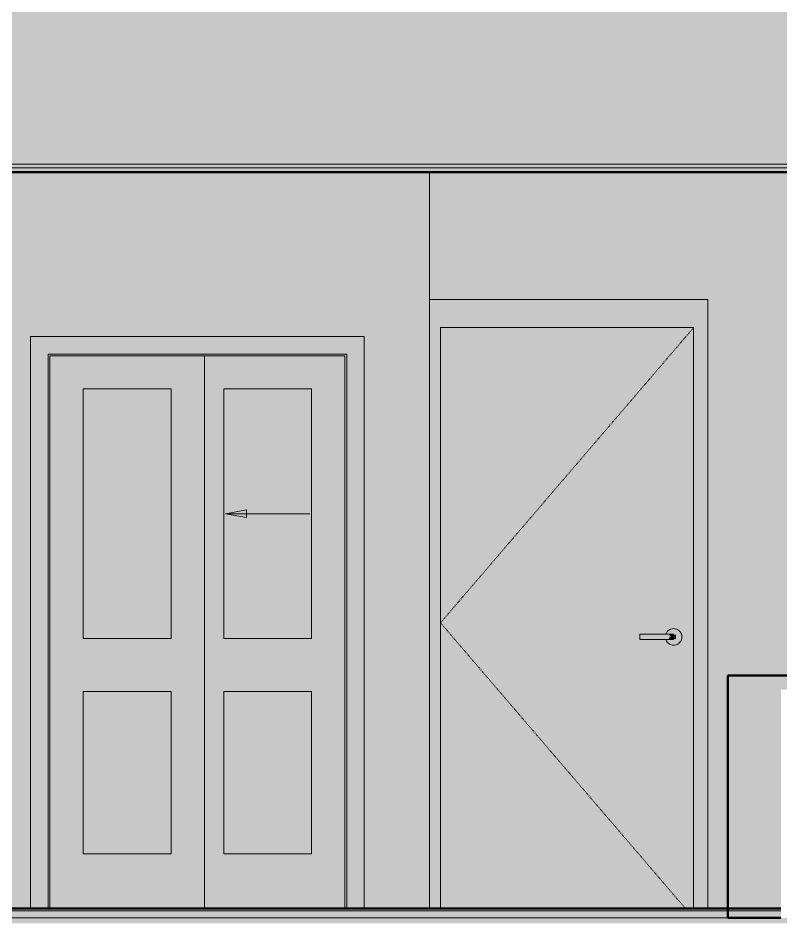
# Model space of a CAD drawing. Header units: inches. Extents: x 9566 to 17067, y -226 to 532.
# Drawn here: x 15693.9 to 15802.4, y 120 to 248.1 of the extents above; entities that cross this region are included whole.
import ezdxf

# ---------------------------------------------------------------- set-up
doc = ezdxf.new("R2010")
doc.units = ezdxf.units.IN
doc.header["$MEASUREMENT"] = 0
doc.linetypes.add('Dash 1_16_', pattern=[0.125, 0.0625, -0.0625])
for name, color, linetype, lineweight in [('0-2', 7, 'Continuous', 9), ('0-3', 130, 'Continuous', 5), ('A-AREA-PATT-1', 41, 'Continuous', 9), ('A-DETL-GENF-1', 92, 'Continuous', 13), ('A-DETL-GENF-2', 7, 'Continuous', 9), ('A-DOOR', 31, 'Continuous', 13), ('A-DOOR-5', 45, 'Continuous', 13), ('A-DOOR-6', 7, 'Continuous', 9), ('A-DOOR-7', 31, 'Dash 1_16_', 9), ('A-DOOR-8', 31, 'Continuous', 9), ('A-DOOR-FRAM', 31, 'Continuous', 9), ('A-DOOR-FRAM-2', 7, 'Continuous', 9), ('A-DOOR-FRAM-5', 45, 'Continuous', 13), ('A-DOOR-FRAM-6', 31, 'Continuous', 13), ('A-FLOR-1', 192, 'Continuous', 5), ('A-FLOR-2', 192, 'Continuous', 50), ('A-FLOR-MCUT', 51, 'Continuous', 13), ('A-FLOR-PATT-1', 8, 'Continuous', 9), ('A-WALL-2', 10, 'Continuous', 13), ('I-WALL', 2, 'Continuous', 13), ('Q-CASE-1', 9, 'Continuous', 9), ('Q-CASE-3', 250, 'Continuous', 50)]:
    doc.layers.add(name, color=color, linetype=linetype, lineweight=lineweight)

# ---------------------------------------------------------------- blocks, each defined once
blk = doc.blocks.new('OD_CW_Base Cabinet - OD_CW_Base Cabinet-1486564-BUILDING SECTION - NORTH_SOUTH - LOOKING WEST')
at = {"layer": 'Q-CASE-1'}
blk.add_hatch(color=256, dxfattribs=at).paths.add_polyline_path([(3029.55, 252), (3029.55, 284.5), (3053.55, 284.5), (3053.55, 252), (3136.6, 252), (3136.6, 286.5), (3022, 286.5), (3022, 252)], flags=0)
at = {"layer": 'Q-CASE-3'}
for p, q in [((3022, 286.5), (3022, 252)), ((3136.6, 286.5), (3022, 286.5)), ((3136.6, 252), (3136.6, 286.5)), ((3022, 252), (3029.55, 252)), ((3053.55, 252), (3136.6, 252))]:
    blk.add_line(p, q, dxfattribs=at)
blk = doc.blocks.new('FOLDING_SLIDING CLOSET - 42_ x 80_-V82-BUILDING SECTION - NORTH_SOUTH - LOOKING WEST')
at = {"layer": 'A-DETL-GENF-1'}
blk.add_hatch(color=256, dxfattribs=at).paths.add_polyline_path([(2953.54, 309), (2953.54, 310.06), (2950.53, 309.53), (2952.36, 309.21)], flags=0)
at = {"layer": 'A-DOOR-5'}
blk.add_hatch(color=256, dxfattribs=at).paths.add_polyline_path([(2925.28, 253.37), (2925.28, 332.25), (2967.78, 332.25), (2967.78, 253.37), (2970.28, 253.37), (2970.28, 334.75), (2922.78, 334.75), (2922.82, 253.37), (2924.53, 253.37)], flags=0)
h = blk.add_hatch(color=256, dxfattribs=at)
h.paths.add_polyline_path([(2926.24, 253.37), (2947.53, 253.37), (2947.53, 332), (2925.53, 332), (2925.53, 253.37), (2925.73, 253.37)], flags=0)
h.paths.add_polyline_path([(2930.28, 261.12), (2930.28, 284.25), (2942.78, 284.25), (2942.78, 261.12), (2933.33, 261.12)], flags=0)
h.paths.add_polyline_path([(2930.28, 291.75), (2930.28, 327.31), (2942.78, 327.31), (2942.78, 291.75), (2931.38, 291.75)], flags=0)
h = blk.add_hatch(color=256, dxfattribs=at)
h.paths.add_polyline_path([(2967.32, 253.37), (2967.53, 253.37), (2967.53, 332), (2947.53, 332), (2947.53, 253.37), (2966.81, 253.37)], flags=0)
h.paths.add_polyline_path([(2962.78, 261.12), (2950.28, 261.12), (2950.28, 284.25), (2962.78, 284.25)], flags=0)
h.paths.add_polyline_path([(2962.47, 291.75), (2950.28, 291.75), (2950.28, 327.31), (2962.78, 327.31), (2962.78, 291.75)], flags=0)
h = blk.add_hatch(color=256, dxfattribs=at)
h.paths.add_polyline_path([(2930.28, 261.12), (2942.78, 261.12), (2942.78, 284.25), (2930.28, 284.25), (2930.28, 268.01)], flags=0)
h.paths.add_polyline_path([(2931.38, 291.75), (2942.78, 291.75), (2942.78, 327.31), (2930.28, 327.31), (2930.28, 291.75)], flags=0)
h = blk.add_hatch(color=256, dxfattribs=at)
h.paths.add_polyline_path([(2950.28, 261.12), (2962.78, 261.12), (2962.78, 284.25), (2950.28, 284.25)], flags=0)
h.paths.add_polyline_path([(2951.38, 291.75), (2962.78, 291.75), (2962.78, 327.31), (2950.28, 327.31), (2950.28, 291.75)], flags=0)
h.paths.add_polyline_path([(2953.54, 309), (2950.53, 309.53), (2953.54, 310.06)], flags=0)
at = {"layer": 'A-DOOR-FRAM-5'}
blk.add_hatch(color=256, dxfattribs=at).paths.add_polyline_path([(2967.78, 253.37), (2967.78, 332.25), (2925.28, 332.25), (2925.28, 253.37), (2925.53, 253.37), (2925.53, 332), (2967.53, 332), (2967.53, 253.37)], flags=0)
at = {"layer": 'A-DETL-GENF-2'}
for p, q in [((2953.54, 310.06), (2950.53, 309.53)), ((2953.54, 309), (2953.54, 310.06)), ((2962.53, 309.53), (2950.53, 309.53)), ((2950.53, 309.53), (2953.54, 309))]:
    blk.add_line(p, q, dxfattribs=at)
at = {"layer": 'A-DOOR-6'}
for p, q in [((2970.28, 334.75), (2922.78, 334.75)), ((2922.78, 334.75), (2922.78, 253.37)), ((2970.28, 253.37), (2970.28, 334.75)), ((2925.28, 253.37), (2925.28, 332.25)), ((2925.28, 332.25), (2967.78, 332.25)), ((2925.53, 332), (2925.53, 253.37)), ((2947.53, 332), (2925.53, 332)), ((2947.53, 253.37), (2947.53, 332)), ((2967.78, 253.37), (2967.78, 332.25)), ((2930.28, 327.31), (2942.78, 327.31)), ((2930.28, 291.75), (2930.28, 327.31)), ((2942.78, 327.31), (2942.78, 291.75)), ((2950.28, 327.31), (2962.78, 327.31)), ((2950.28, 291.75), (2950.28, 327.31)), ((2962.78, 327.31), (2962.78, 291.75)), ((2942.78, 291.75), (2930.28, 291.75)), ((2962.78, 291.75), (2950.28, 291.75)), ((2930.28, 284.25), (2942.78, 284.25)), ((2930.28, 261.12), (2930.28, 284.25)), ((2942.78, 284.25), (2942.78, 261.12)), ((2950.28, 284.25), (2962.78, 284.25)), ((2950.28, 261.12), (2950.28, 284.25)), ((2962.78, 284.25), (2962.78, 261.12)), ((2942.78, 261.12), (2930.28, 261.12)), ((2962.78, 261.12), (2950.28, 261.12))]:
    blk.add_line(p, q, dxfattribs=at)
at = {"layer": 'A-DOOR-FRAM-2'}
for p, q in [((2925.53, 253.37), (2925.53, 332)), ((2925.53, 332), (2967.53, 332)), ((2967.53, 253.37), (2967.53, 332))]:
    blk.add_line(p, q, dxfattribs=at)
blk = doc.blocks.new('1750 Ox - Unit Layouts_rvt-2-BUILDING SECTION - NORTH_SOUTH - LOOKING WEST')
at = {"layer": 'A-WALL-2'}
blk.add_line((2979.55, 226.12), (2979.55, 121.37), dxfattribs=at)
at = {"layer": '0-2'}
for name in ['FOLDING_SLIDING CLOSET - 42_ x 80_-V82-BUILDING SECTION - NORTH_SOUTH - LOOKING WEST', 'OD_CW_Base Cabinet - OD_CW_Base Cabinet-1486564-BUILDING SECTION - NORTH_SOUTH - LOOKING WEST']:
    blk.add_blockref(name, (0, -132), dxfattribs=at)
blk = doc.blocks.new('HOLLOW METAL - UNIT DOOR-V88-BUILDING SECTION - NORTH_SOUTH - LOOKING WEST')
at = {"layer": 'A-DOOR'}
h = blk.add_hatch(color=256, dxfattribs=at)
h.paths.add_polyline_path([(3017.12, 121.37), (3017.12, 204), (2981.12, 204), (2981.12, 121.37)], flags=0)
h.paths.add_polyline_path([(3014.27, 158.82), (3013.96, 158.86), (3013.68, 158.98), (3013.43, 159.16), (3013.25, 159.41), (3013.14, 159.61), (3009.45, 159.66), (3009.45, 160.39), (3013.16, 160.39), (3013.25, 160.59), (3013.48, 160.87), (3013.68, 161.02), (3013.96, 161.14), (3014.27, 161.18), (3014.57, 161.14), (3014.86, 161.02), (3015.1, 160.84), (3015.29, 160.59), (3015.41, 160.31), (3015.45, 160), (3015.41, 159.69), (3015.29, 159.41), (3015.1, 159.16), (3014.86, 158.98), (3014.57, 158.86)], flags=0)
for points in [[(3013.58, 160), (3013.57, 160.39), (3009.45, 160.34), (3009.45, 160), (3013.48, 160)], [(3013.16, 159.61), (3013.58, 159.66), (3013.58, 160), (3009.45, 160), (3009.45, 159.61), (3013.14, 159.61)]]:
    blk.add_hatch(color=256, dxfattribs=at).paths.add_polyline_path(points, flags=0)
h = blk.add_hatch(color=256, dxfattribs=at)
h.paths.add_polyline_path([(3014.27, 158.82), (3014.57, 158.86), (3014.86, 158.98), (3015.1, 159.16), (3015.29, 159.41), (3015.41, 159.69), (3015.45, 160), (3015.41, 160.31), (3015.29, 160.59), (3015.1, 160.84), (3014.86, 161.02), (3014.57, 161.14), (3014.27, 161.18), (3013.96, 161.14), (3013.68, 161.02), (3013.43, 160.84), (3013.25, 160.59), (3013.18, 160.39), (3014.37, 160.34), (3014.45, 160.27), (3014.48, 159.9), (3014.43, 159.71), (3014.27, 159.64), (3014.07, 159.62), (3013.16, 159.61), (3013.25, 159.41), (3013.48, 159.13), (3013.68, 158.98), (3013.96, 158.86)], flags=0)
h.paths.add_polyline_path([(3013.58, 159.8), (3013.64, 160), (3013.58, 160.1), (3013.58, 159.9)], flags=0)
h.paths.add_polyline_path([(3014.4, 159.83), (3014.5, 160), (3014.42, 160.08), (3014.41, 159.9)], flags=0)
h.paths.add_polyline_path([(3013.58, 160.38), (3013.63, 160.28), (3013.61, 160.34)], flags=0)
h = blk.add_hatch(color=256, dxfattribs=at)
h.paths.add_polyline_path([(3013.95, 160), (3014.43, 160), (3014.45, 160.08), (3014.48, 160.1), (3014.4, 160.32), (3014.27, 160.36), (3014.07, 160.38), (3013.63, 160.34), (3013.86, 160.1)], flags=0)
h.paths.add_polyline_path([(3013.95, 160), (3013.71, 160.19), (3013.86, 160)], flags=0)
h.paths.add_polyline_path([(3013.83, 160), (3013.58, 160.28), (3013.71, 160)], flags=0)
h = blk.add_hatch(color=256, dxfattribs=at)
h.paths.add_polyline_path([(3013.58, 159.61), (3013.94, 159.62), (3014.07, 159.62), (3014.34, 159.65), (3014.45, 159.73), (3014.43, 159.89), (3014.43, 159.98), (3014.43, 160), (3013.94, 159.99), (3013.59, 159.62)], flags=0)
h.paths.add_polyline_path([(3013.58, 159.62), (3013.95, 160), (3013.83, 159.99), (3013.61, 159.66)], flags=0)
h.paths.add_polyline_path([(3013.58, 159.66), (3013.83, 160), (3013.7, 160), (3013.58, 159.72)], flags=0)
at = {"layer": 'A-DOOR-FRAM-6'}
blk.add_hatch(color=256, dxfattribs=at).paths.add_polyline_path([(2979.55, 121.37), (2981.12, 121.37), (2981.12, 204), (3017.12, 204), (3017.12, 121.37), (3019.12, 121.37), (3019.12, 208), (2979.55, 208), (2979.55, 138.07)], flags=0)
at = {"layer": 'A-DOOR-7'}
for p, q in [((3017.12, 204), (2981.12, 162)), ((2981.12, 162), (3015.95, 121.37))]:
    blk.add_line(p, q, dxfattribs=at)
at = {"layer": 'A-DOOR-8'}
for p, q in [((3017.12, 204), (2981.12, 204)), ((2981.12, 204), (2981.12, 121.37)), ((3017.12, 121.37), (3017.12, 204)), ((3013.58, 160.39), (3009.45, 160.39)), ((3009.45, 160), (3009.45, 160.39)), ((3009.45, 159.61), (3009.45, 160)), ((3009.45, 159.61), (3013.58, 159.61))]:
    blk.add_line(p, q, dxfattribs=at)
at = {"layer": 'A-DOOR-8', "flags": 128}
for points in [[(3014.17, 160.39), (3014.17, 160.39), (3014.17, 160.39), (3014.17, 160.39), (3014.16, 160.39), (3014.16, 160.39), (3014.15, 160.39), (3014.15, 160.39), (3014.14, 160.39), (3014.13, 160.39), (3014.12, 160.39), (3014.11, 160.39), (3014.1, 160.39), (3014.09, 160.39), (3014.08, 160.39), (3014.07, 160.39), (3014.05, 160.39), (3014.04, 160.39), (3014.02, 160.39), (3014.01, 160.39), (3013.99, 160.39), (3013.97, 160.39), (3013.96, 160.39), (3013.94, 160.39), (3013.92, 160.39), (3013.9, 160.39), (3013.88, 160.39), (3013.86, 160.39), (3013.84, 160.39), (3013.82, 160.39), (3013.79, 160.39), (3013.77, 160.39), (3013.75, 160.39), (3013.73, 160.39), (3013.7, 160.39), (3013.68, 160.39), (3013.66, 160.39), (3013.63, 160.39), (3013.61, 160.39), (3013.59, 160.39), (3013.58, 160.39)], [(3013.58, 159.61), (3013.6, 159.61), (3013.63, 159.61), (3013.65, 159.61), (3013.67, 159.61), (3013.7, 159.61), (3013.72, 159.61), (3013.74, 159.61), (3013.77, 159.61), (3013.79, 159.61), (3013.81, 159.61), (3013.83, 159.61), (3013.85, 159.61), (3013.87, 159.61), (3013.89, 159.61), (3013.91, 159.61), (3013.93, 159.61), (3013.95, 159.61), (3013.97, 159.61), (3013.99, 159.61), (3014, 159.61), (3014.02, 159.61), (3014.04, 159.61), (3014.05, 159.61), (3014.06, 159.61), (3014.08, 159.61), (3014.09, 159.61), (3014.1, 159.61), (3014.11, 159.61), (3014.12, 159.61), (3014.13, 159.61), (3014.14, 159.61), (3014.15, 159.61), (3014.15, 159.61), (3014.16, 159.61), (3014.16, 159.61), (3014.17, 159.61), (3014.17, 159.61), (3014.17, 159.61), (3014.17, 159.61)]]:
    blk.add_lwpolyline(points, dxfattribs=at)
at = {"layer": 'A-DOOR-8'}
for centre, radius, start, end in [((3014.27, 160), 1.18, 0, 160.3657), ((3014.17, 160), 0.394, 75, 90), ((3014.17, 160), 0.394, 0, 45), ((3014.27, 160), 1.18, 199.5633, 0), ((3014.17, 160), 0.394, 270, 285), ((3014.17, 160), 0.394, 315, 0)]:
    blk.add_arc(centre, radius, start, end, dxfattribs=at)
at = {"layer": 'A-DOOR-FRAM'}
for p, q in [((2981.12, 204), (2981.12, 121.37)), ((2981.12, 204), (3017.12, 204)), ((3017.12, 204), (3017.12, 121.37))]:
    blk.add_line(p, q, dxfattribs=at)

msp = doc.modelspace()

# ---------------------------------------------------------------- hatches: boundary and pattern name
at = {"layer": 'A-AREA-PATT-1'}
h = msp.add_hatch(color=256, dxfattribs=at)
h.paths.add_polyline_path([(15624.9698, 121.375), (15626.3448, 121.375), (15626.322, 134.7968), (15626.0296, 134.9059), (15625.7673, 135.1072), (15625.5674, 135.4912), (15625.2073, 137.25), (15624.9698, 142.4769), (15624.9698, 126.7613)], flags=0)
h.paths.add_polyline_path([(15751.9698, 121.375), (15752.3999, 121.375), (15752.3999, 208), (15791.9698, 208), (15791.9698, 121.375), (15794.8484, 121.375), (15794.8484, 154.5), (15812.3999, 154.5), (15812.3999, 216), (15906.9698, 216), (15906.9698, 226.125), (15624.9698, 226.125), (15624.9698, 147.75), (15635.2641, 147.7009), (15635.4605, 147.5759), (15635.5829, 147.3741), (15635.5829, 147.2936), (15635.6859, 147.2936), (15635.7782, 145.9175), (15635.5852, 145.7997), (15635.509, 145.7721), (15635.321, 145.75), (15635.1865, 142.7916), (15637.2823, 144), (15637.2823, 142), (15635.0932, 140.7378), (15634.9714, 138), (15685.3448, 138), (15685.3448, 207), (15686.3448, 207), (15686.3448, 121.375), (15689.0948, 121.375), (15689.0948, 204), (15691.0948, 204), (15691.0948, 207), (15692.0948, 207), (15692.0948, 121.375), (15695.6223, 121.375), (15695.6223, 202.75), (15743.1223, 202.75), (15743.1223, 121.375), (15750.9854, 121.375)], flags=0)
h.paths.add_polyline_path([(15881.0392, 154.5), (15884.0249, 154.5), (15884.0249, 156), (15886.5781, 156), (15886.5781, 156.25), (15893.4717, 156.25), (15893.4717, 156), (15895.5249, 156), (15895.5249, 156.25), (15904.5249, 156.25), (15904.5249, 156), (15906.0249, 156), (15906.0249, 161), (15906.9698, 161), (15906.9698, 180), (15848.1499, 180), (15848.1499, 159), (15848.6212, 159), (15848.6212, 156.5), (15851.1212, 156.5), (15851.1707, 157.5), (15851.2462, 157.5), (15851.2985, 166.5312), (15851.3298, 166.6102), (15851.4585, 166.7129), (15851.6212, 166.75), (15851.8087, 166.6931), (15851.946, 166.5256), (15851.9868, 166.3757), (15851.9737, 165.7754), (15851.9962, 157.5), (15852.1212, 157.5), (15852.1212, 156.5), (15854.6212, 156.5), (15854.6746, 159), (15856.6212, 159), (15856.6212, 156.5), (15866.6212, 156.5), (15866.6212, 156), (15865.3712, 156), (15865.3712, 154.5), (15866.6212, 154.5)], flags=0)
at = {"layer": 'A-FLOR-1'}
h = msp.add_hatch(color=256, dxfattribs=at)
h.paths.add_polyline_path([(15752.3999, 226.75), (15908.2198, 226.75), (15908.2198, 227.25), (15623.7198, 227.25), (15623.7404, 226.75), (15747.6499, 226.75)], flags=0)
h.paths.add_polyline_path([(14873.7948, 226.75), (15620.2198, 226.75), (15620.2198, 227.25), (14843.0198, 227.2465), (14843.0198, 226.75), (14873.7398, 226.75)], flags=0)
h.paths.add_polyline_path([(16609.638, 226.75), (16631.3198, 226.75), (16631.3198, 227.25), (16199.7198, 227.25), (16199.7198, 226.75), (16603.5698, 226.75)], flags=0)
h.paths.add_polyline_path([(16187.0507, 226.75), (16196.2198, 226.75), (16196.2198, 227.25), (15911.7198, 227.25), (15911.7198, 226.75), (16181.7698, 226.75)], flags=0)
h = msp.add_hatch(color=256, dxfattribs=at)
h.paths.add_polyline_path([(14873.7948, 121.25), (15051.2904, 121.25), (15051.2904, 121.375), (14864.0198, 121.375), (14864.0198, 121.25), (14869.0997, 121.25)], flags=0)
h.paths.add_polyline_path([(16630.6948, 121.25), (16631.3198, 121.25), (16631.3198, 121.375), (16605.6698, 121.375), (16605.6698, 121.25), (16625.1667, 121.25)], flags=0)
h.paths.add_polyline_path([(15531.3117, 121.25), (15620.2198, 121.25), (15620.2198, 121.375), (15449.0911, 121.375), (15449.0911, 121.25), (15528.3172, 121.25)], flags=0)
h.paths.add_polyline_path([(16493.0622, 121.25), (16521.6698, 121.25), (16521.6698, 121.375), (16464.693, 121.375), (16464.7029, 121.25), (16478.6065, 121.25)], flags=0)
h.paths.add_polyline_path([(16463.9205, 121.25), (16463.9073, 121.375), (16451.1448, 121.375), (16451.1448, 121.25), (16463.9183, 121.25)], flags=0)
h.paths.add_polyline_path([(16415.1777, 121.25), (16415.1777, 121.375), (16323.5948, 121.375), (16323.5948, 121.25), (16412.9163, 121.25)], flags=0)
h.paths.add_polyline_path([(16319.7573, 121.25), (16320.5948, 121.25), (16320.5948, 121.375), (16284.5948, 121.375), (16284.5948, 121.25), (16319.7104, 121.25)], flags=0)
h.paths.add_polyline_path([(15623.7198, 121.25), (15794.8484, 121.25), (15794.8484, 121.375), (15623.7198, 121.3415)], flags=0)
h.paths.add_polyline_path([(16281.4539, 121.25), (16281.5948, 121.25), (16281.5948, 121.375), (16199.7198, 121.375), (16199.7198, 121.25), (16281.3698, 121.25)], flags=0)
h.paths.add_polyline_path([(16194.9698, 121.25), (16196.2198, 121.25), (16196.2198, 121.375), (16024.4661, 121.375), (16024.4661, 121.25), (16194.3367, 121.25)], flags=0)
h.paths.add_polyline_path([(15330.9698, 121.25), (15332.2198, 121.25), (15332.2198, 121.375), (15220.5198, 121.375), (15220.5198, 121.25), (15327.3041, 121.25)], flags=0)
h.paths.add_polyline_path([(15213.7698, 121.25), (15217.0198, 121.25), (15217.0198, 121.375), (15213.7698, 121.375)], flags=0)
h.paths.add_polyline_path([(15186.0198, 121.25), (15186.0198, 121.375), (15185.7698, 121.375), (15185.7698, 121.25)], flags=0)
h.paths.add_polyline_path([(15184.7698, 121.25), (15184.7698, 121.375), (15123.2904, 121.375), (15123.2904, 121.25), (15152.4403, 121.25)], flags=0)
h.paths.add_polyline_path([(15054.7904, 121.25), (15119.7904, 121.25), (15119.7904, 121.375), (15054.7904, 121.375)], flags=0)
h = msp.add_hatch(color=256, dxfattribs=at)
h.paths.add_polyline_path([(14873.7948, 121), (15184.7698, 121), (15184.7698, 121.25), (14864.0198, 121.25), (14864.0198, 121), (14869.0887, 121)], flags=0)
h.paths.add_polyline_path([(16630.6948, 121), (16631.3198, 121), (16631.3198, 121.25), (16605.6698, 121.25), (16605.6698, 121), (16626.2723, 121)], flags=0)
h.paths.add_polyline_path([(16509.6065, 121), (16521.6698, 121), (16521.6698, 121.25), (16464.7029, 121.25), (16464.7227, 121), (16493.0622, 121)], flags=0)
h.paths.add_polyline_path([(16463.9467, 121), (16463.9183, 121.25), (16451.1448, 121.25), (16451.1448, 121), (16463.9183, 121)], flags=0)
h.paths.add_polyline_path([(16442.8948, 121), (16440.3948, 121.25), (16440.3948, 121)], flags=0)
h.paths.add_polyline_path([(16415.1777, 121), (16415.1777, 121.0324), (16415.6448, 121.0324), (16415.5959, 121.2293), (16024.4661, 121.25), (16024.4661, 121), (16412.9163, 121)], flags=0)
h.paths.add_polyline_path([(15185.7698, 121), (15186.0198, 121), (15186.0198, 121.25), (15185.7698, 121.25)], flags=0)
h.paths.add_polyline_path([(15213.7698, 121), (15334.4911, 121), (15334.4911, 121.25), (15213.7698, 121.25)], flags=0)
h.paths.add_polyline_path([(15491.5396, 121), (15794.8484, 121), (15794.8484, 121.25), (15449.0911, 121.25), (15449.0911, 121), (15490.0198, 121)], flags=0)
h.paths.add_polyline_path([(15909.8661, 121), (15909.8661, 121.25), (15909.4484, 121.25), (15909.4484, 121)], flags=0)
msp.add_hatch(color=256, dxfattribs=at).paths.add_polyline_path([(16024.4661, 119.25), (16636.8198, 119.25), (16636.8198, 120), (14837.5198, 120), (14837.5198, 119.25), (16016.9146, 119.25)], flags=0)
at = {"layer": 'A-FLOR-PATT-1'}
h = msp.add_hatch(dxfattribs=at)
h.set_pattern_fill('FP_26', color=256, style=0, pattern_type=2)
h.set_pattern_definition([(161.57, (16030.552, 59.624), (-4.8003375, -0.0004146), [0, -34.152, 3.792, 0]), (18.43, (16029.352, 59.624), (-4.8003375, 0.0004146), [0, -34.152, 3.792, 0]), (108.43, (16030.552, 59.624), (2.3991322, -12.001051), [11.382, -26.562]), (71.57, (16029.352, 59.624), (2.3991322, 12.001051), [11.382, -26.562])])
h.paths.add_polyline_path([(15851.8952, 227.25), (16636.8198, 227.25), (16636.8198, 251.25), (14837.5198, 251.25), (14837.5198, 227.25), (15793.6073, 227.25)], flags=0)
h = msp.add_hatch(dxfattribs=at)
h.set_pattern_fill('FP_25', color=256, style=0, pattern_type=2)
h.set_pattern_definition([(0, (16029.952, 59.024), (38.4, 9.6), [1.584, -27.216, 1.584, -27.216, -153.6]), (0, (16029.952, 59.024), (38.4, 9.6), [-57.6, 1.584, -56.016, 1.584, -27.216, -67.2]), (0, (16029.952, 59.024), (38.4, 9.6), [-144, 1.584, -17.616, 1.584, -46.416]), (120, (16044.352, 63.824), (-27.513844, 28.455376), [1.584, -27.216, 1.584, -27.216, -153.6]), (120, (16044.352, 63.824), (-27.513844, 28.455376), [-57.6, 1.584, -56.016, 1.584, -27.216, -67.2]), (120, (16044.352, 63.824), (-27.513844, 28.455376), [-144, 1.584, -17.616, 1.584, -46.416]), (240, (16049.152, 83.024), (-10.886156, -38.055376), [1.584, -27.216, 1.584, -27.216, -153.6]), (240, (16049.152, 83.024), (-10.886156, -38.055376), [-57.6, 1.584, -56.016, 1.584, -27.216, -67.2]), (240, (16049.152, 83.024), (-10.886156, -38.055376), [-144, 1.584, -17.616, 1.584, -46.416])])
h.paths.add_polyline_path([(16181.7698, 226.125), (16195.5948, 226.125), (16195.5948, 226.75), (15912.3448, 226.75), (15912.3448, 226.125), (16175.6448, 226.125)], flags=0)
h.paths.add_polyline_path([(14873.7948, 226.125), (15619.5948, 226.125), (15619.5948, 226.75), (14843.0198, 226.7456), (14843.0198, 226.125), (14873.7123, 226.125)], flags=0)
h.paths.add_polyline_path([(16493.0622, 226.125), (16631.3198, 226.125), (16631.3198, 226.75), (16200.3448, 226.75), (16200.3448, 226.125), (16434.7743, 226.125)], flags=0)
h.paths.add_polyline_path([(15706.1755, 226.125), (15907.5948, 226.125), (15907.5948, 226.75), (15624.3448, 226.75), (15624.3448, 226.125), (15694.5863, 226.125)], flags=0)
h = msp.add_hatch(dxfattribs=at)
h.set_pattern_fill('FP_24', color=256, style=0, pattern_type=2)
h.set_pattern_definition([(50, (16029.952, 59.024), (34.4287, -3.012), [3.6, -39.6]), (355, (16029.952, 59.024), (-6.6596, 36.1048), [2.88, -31.68]), (100.451, (16032.82, 58.773), (27.7688, 33.0931), [3.06, -33.655]), (46.184, (16029.95, 68.624), (51.2275, -7.9453), [5.4, -59.4]), (96.636, (16034.22, 67.96), (44.8632, 46.7577), [4.589, -50.482]), (351.184, (16029.95, 68.624), (44.8642, 46.7574), [4.32, -47.52]), (21, (16034.752, 66.224), (28.65176, -19.3257), [3.6, -39.6]), (326, (16034.752, 66.224), (11.6793, 34.8066), [2.88, -31.68]), (71.451, (16037.14, 64.614), (40.331, 15.4813), [3.06, -33.655]), (37.5, (16029.952, 59.024), (0.58311, 15.97898), [1.584, -29.712, 1.584, -30.576, -31.8]), (37.5, (16029.952, 59.024), (0.58311, 15.97898), [-63.456, 1.584, -30.216]), (7.5, (16029.952, 59.024), (12.6269, 18.9321), [1.584, -16.752, 1.584, -28.992, -12.12]), (7.5, (16029.952, 59.024), (12.6269, 18.9321), [-48.912, 1.584, -10.536]), (327.5, (16019.248, 59.024), (25.62299, -1.0828), [1.584, -10.416, 1.584, -35.856, -49.68]), (327.5, (16019.248, 59.024), (25.62299, -1.0828), [-49.44, 1.584, -48.096]), (317.5, (16014.448, 59.024), (27.99243, 4.80496), [1.584, -14.016, 1.584, -23.28, -35.28]), (317.5, (16014.448, 59.024), (27.99243, 4.80496), [-40.464, 1.584, -33.696])])
h.paths.add_polyline_path([(15502.1678, 120), (15794.8484, 120), (15794.8484, 121), (15449.0911, 121), (15449.0911, 120), (15492.9698, 120)], flags=0)
h.paths.add_polyline_path([(16201.6227, 120), (16415.1448, 120), (16415.1984, 120.6447), (16415.6448, 120.6447), (16415.606, 120.8416), (16415.1777, 120.876), (16415.1777, 121), (16024.4661, 121), (16024.4661, 120), (16194.9698, 120)], flags=0)
h.paths.add_polyline_path([(16631.496, 120), (16636.8198, 120), (16636.8198, 121), (16605.6698, 121), (16605.6698, 120), (16630.6948, 120)], flags=0)
h.paths.add_polyline_path([(16521.6698, 120), (16521.6698, 121), (16464.7227, 121), (16464.8018, 120), (16493.0622, 120)], flags=0)
h.paths.add_polyline_path([(16464.0518, 120), (16463.9183, 121), (16444.7398, 121), (16444.6689, 120), (16463.9183, 120)], flags=0)
h.paths.add_polyline_path([(15152.4403, 120), (15186.0198, 120), (15186.0198, 121), (15185.7698, 121), (15185.7698, 120.3694), (15184.7698, 120.3694), (15184.7698, 121), (14864.0198, 121), (14864.0198, 120), (15125.1654, 120)], flags=0)
h.paths.add_polyline_path([(16444.1677, 120), (16443.6689, 120.0354), (16443.7373, 121), (16440.3948, 121), (16440.3948, 120), (16443.6689, 120)], flags=0)
h.paths.add_polyline_path([(15213.7698, 120), (15334.4911, 120), (15334.4911, 121), (15213.7698, 121)], flags=0)
h.paths.add_polyline_path([(15909.4484, 120), (15909.8661, 120), (15909.8661, 121), (15909.4484, 121)], flags=0)

# ---------------------------------------------------------------- linework, layer by layer
at = {"layer": 'A-FLOR-2'}
for p, q in [((15624.9698, 226.125), (15906.9698, 226.125)), ((15802.3999, 121.375), (15441.5396, 121.375))]:
    msp.add_line(p, q, dxfattribs=at)
at = {"layer": 'A-FLOR-MCUT'}
for p, q in [((16636.8198, 227.25), (14837.5198, 227.25)), ((15907.5948, 226.75), (15624.3448, 226.75)), ((15802.3999, 121.25), (15441.5396, 121.25)), ((15802.3999, 121), (15441.5396, 121)), ((15802.3999, 120), (15441.5396, 120))]:
    msp.add_line(p, q, dxfattribs=at)
at = {"layer": 'I-WALL'}
for p, q in [((15752.3999, 208), (15791.9698, 208)), ((15791.9698, 208), (15791.9698, 121.375))]:
    msp.add_line(p, q, dxfattribs=at)

# ---------------------------------------------------------------- block references
at = {"layer": '0-3'}
msp.add_blockref('1750 Ox - Unit Layouts_rvt-2-BUILDING SECTION - NORTH_SOUTH - LOOKING WEST', (12772.846, 0), dxfattribs=at)
at = {"layer": 'A-DOOR'}
msp.add_blockref('HOLLOW METAL - UNIT DOOR-V88-BUILDING SECTION - NORTH_SOUTH - LOOKING WEST', (12772.846, 0), dxfattribs=at)

doc.saveas('drawing.dxf')
